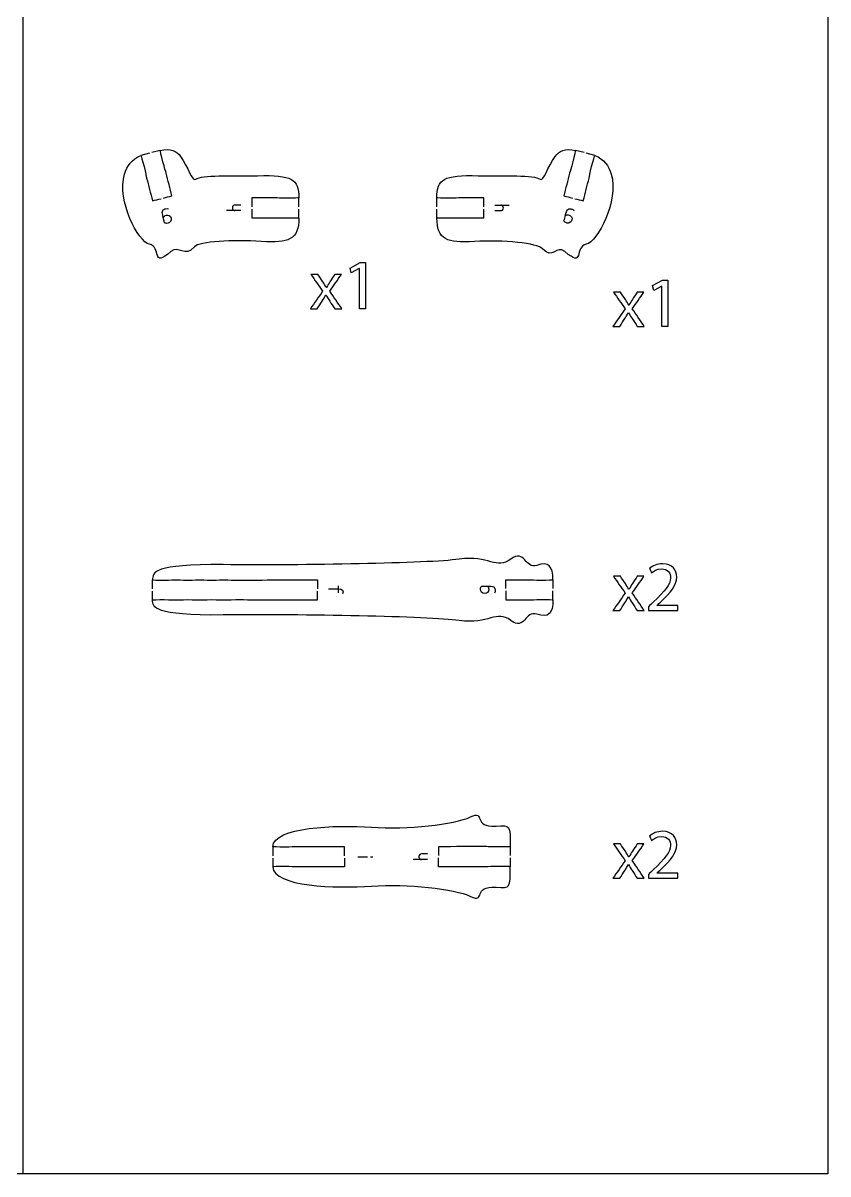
# Model space of a CAD drawing. Extents: x 0 to 710, y 0 to 350.
# Drawn here: x 590 to 710, y 0.4 to 171.9 of the extents above; entities that cross this region are included whole.
import ezdxf

# ---------------------------------------------------------------- set-up
doc = ezdxf.new("R2010")
doc.units = 0
doc.header["$MEASUREMENT"] = 0
doc.layers.add('DEFAULT', color=18, linetype='CONTINUOUS')

msp = doc.modelspace()

# ---------------------------------------------------------------- linework, layer by layer
at = {"layer": 'DEFAULT', "color": 18}
for points in [[(710, 0.35), (0, 0.35), (0, 350.35), (710, 350.35)], [(710, 0.35), (590, 0.35), (590, 350.35), (710, 350.35)]]:
    msp.add_lwpolyline(points, close=True, dxfattribs=at)
at = {"layer": 'DEFAULT', "color": 1}
for points in [[(610.47, 152.9), (609.19, 152.57)], [(673.63, 152.57), (672.35, 152.9)], [(608.85, 152.49), (607.57, 152.16)], [(675.25, 152.16), (673.97, 152.49)], [(631.12, 144.49), (631.12, 145.82)], [(651.7, 144.49), (651.7, 145.82)], [(631.12, 142.82), (631.12, 144.14)], [(651.7, 142.82), (651.7, 144.14)], [(609.31, 87.58), (609.31, 88.91)], [(669, 88.92), (669, 88.91), (669, 87.59)], [(609.31, 85.9), (609.31, 87.23)], [(669, 85.91), (669, 87.24)], [(627.23, 49.12), (627.23, 47.79)], [(662.61, 49.14), (662.61, 47.82)], [(627.22, 47.44), (627.22, 46.12)], [(662.61, 47.46), (662.61, 46.14)]]:
    msp.add_lwpolyline(points, dxfattribs=at)
at = {"layer": 'DEFAULT', "color": 18}
for points in [[(660.34, 144.74), (662.47, 144.74)], [(622.48, 143.92), (620.35, 143.92)], [(636.97, 87.98), (636.97, 86.96)], [(639.9, 47.62), (641.36, 47.62)], [(641.82, 47.62), (642.14, 47.62)], [(650.28, 47.22), (648.15, 47.22)]]:
    msp.add_lwpolyline(points, dxfattribs=at)
at = {"layer": 'DEFAULT', "color": 5}
for points in [[(640.15, 135.3), (640.13, 135.3), (638.93, 134.65), (638.75, 135.36), (640.26, 136.17), (641.05, 136.17), (641.05, 129.29), (640.15, 129.29)], [(685.25, 132.68), (685.23, 132.68), (684.03, 132.03), (683.85, 132.74), (685.35, 133.54), (686.15, 133.54), (686.15, 126.66), (685.25, 126.66)]]:
    msp.add_lwpolyline(points, close=True, dxfattribs=at)
at = {"layer": 'DEFAULT', "color": 1}
for points, knots in [([(610.92, 145.79), (611.35, 145.9), (611.77, 146.01), (612.2, 146.12), (611.91, 147.25), (611.63, 148.38), (611.34, 149.51), (611.27, 149.77), (611.1, 150.26), (610.86, 151.19), (610.62, 152.13), (610.45, 152.89), (610.47, 152.9), (611.98, 153.28), (612.91, 152.78), (613.49, 151.98), (614.63, 150.43), (615.19, 148.21), (615.75, 148.62), (616.63, 149.25), (621.04, 149.08), (624.96, 149.13), (627.54, 149.17), (629.1, 149.08), (630.01, 148.57), (630.84, 148.1), (631.12, 147.26), (631.12, 145.82), (631.11, 145.8), (630.33, 145.77), (629.37, 145.77), (628.4, 145.77), (627.89, 145.82), (627.62, 145.82), (626.46, 145.83), (625.29, 145.83), (624.12, 145.83), (624.12, 145.38), (624.12, 144.94), (624.12, 144.49)], [0, 0, 0, 0, 3.735077, 3.735077, 3.735077, 13.65, 13.65, 13.65, 14.65, 14.65, 14.65, 15.65, 15.65, 15.65, 16.65, 16.65, 16.65, 17.65, 17.65, 17.65, 18.65, 18.65, 18.65, 19.65, 19.65, 19.65, 20.65, 20.65, 20.65, 21.65, 21.65, 21.65, 22.65, 22.65, 22.65, 32.580005, 32.580005, 32.580005, 36.360005, 36.360005, 36.360005, 36.360005]), ([(658.7, 144.49), (658.7, 144.94), (658.7, 145.38), (658.7, 145.83), (657.53, 145.83), (656.37, 145.83), (655.2, 145.82), (654.93, 145.82), (654.42, 145.77), (653.45, 145.77), (652.49, 145.77), (651.71, 145.8), (651.7, 145.82), (651.7, 147.26), (651.98, 148.1), (652.81, 148.57), (653.72, 149.08), (655.28, 149.17), (657.86, 149.13), (661.78, 149.08), (666.19, 149.25), (667.07, 148.62), (667.63, 148.21), (668.19, 150.43), (669.33, 151.98), (669.91, 152.78), (670.84, 153.28), (672.35, 152.9), (672.37, 152.89), (672.2, 152.13), (671.96, 151.19), (671.72, 150.26), (671.55, 149.77), (671.48, 149.51), (671.19, 148.38), (670.91, 147.25), (670.62, 146.12), (671.05, 146.01), (671.47, 145.9), (671.9, 145.79)], [0, 0, 0, 0, 3.78, 3.78, 3.78, 13.700005, 13.700005, 13.700005, 14.700005, 14.700005, 14.700005, 15.700005, 15.700005, 15.700005, 16.700005, 16.700005, 16.700005, 17.700005, 17.700005, 17.700005, 18.700005, 18.700005, 18.700005, 19.700005, 19.700005, 19.700005, 20.700005, 20.700005, 20.700005, 21.700005, 21.700005, 21.700005, 22.700005, 22.700005, 22.700005, 32.614928, 32.614928, 32.614928, 36.350005, 36.350005, 36.350005, 36.350005]), ([(624.12, 144.14), (624.12, 143.71), (624.12, 143.27), (624.12, 142.83), (625.29, 142.83), (626.45, 142.83), (627.62, 142.83), (627.89, 142.83), (628.4, 142.87), (629.37, 142.87), (630.33, 142.87), (631.12, 142.85), (631.12, 142.82), (631.12, 141.24), (630.79, 140.27), (629.83, 139.75), (628.98, 139.28), (627.62, 139.18), (625.52, 139.32), (621.29, 139.6), (616.27, 139.34), (615.58, 138.54), (614.05, 136.79), (613.27, 138.86), (612.05, 137.82), (609.03, 135.25), (610.74, 138.53), (608.85, 138.9), (607.2, 139.23), (603.97, 145.37), (605.13, 149.36), (605.49, 150.57), (606.24, 151.57), (607.57, 152.16), (607.6, 152.14), (607.81, 151.4), (608.05, 150.48), (608.29, 149.54), (608.36, 149.03), (608.43, 148.77), (608.72, 147.64), (609.01, 146.51), (609.3, 145.38), (609.73, 145.49), (610.15, 145.59), (610.58, 145.7)], [0, 0, 0, 0, 3.73, 3.73, 3.73, 13.650005, 13.650005, 13.650005, 14.650005, 14.650005, 14.650005, 15.650005, 15.650005, 15.650005, 16.650005, 16.650005, 16.650005, 17.650005, 17.650005, 17.650005, 18.650005, 18.650005, 18.650005, 19.650005, 19.650005, 19.650005, 20.650005, 20.650005, 20.650005, 21.650005, 21.650005, 21.650005, 22.650005, 22.650005, 22.650005, 23.650005, 23.650005, 23.650005, 24.650005, 24.650005, 24.650005, 34.577084, 34.577084, 34.577084, 38.343701, 38.343701, 38.343701, 38.343701]), ([(672.24, 145.7), (672.67, 145.59), (673.1, 145.49), (673.52, 145.38), (673.81, 146.51), (674.1, 147.64), (674.39, 148.77), (674.46, 149.03), (674.53, 149.54), (674.77, 150.48), (675.01, 151.4), (675.22, 152.14), (675.25, 152.16), (676.58, 151.57), (677.33, 150.57), (677.69, 149.36), (678.85, 145.37), (675.62, 139.23), (673.97, 138.9), (672.08, 138.53), (673.79, 135.25), (670.77, 137.82), (669.55, 138.86), (668.97, 136.51), (667.44, 138.25), (666.74, 139.05), (661.53, 139.6), (657.3, 139.32), (655.2, 139.18), (653.84, 139.28), (652.99, 139.75), (652.03, 140.27), (651.71, 141.24), (651.7, 142.82), (651.7, 142.85), (652.49, 142.87), (653.45, 142.87), (654.42, 142.87), (654.93, 142.83), (655.2, 142.83), (656.37, 142.83), (657.53, 142.83), (658.7, 142.83), (658.7, 143.27), (658.7, 143.71), (658.7, 144.14)], [0, 0, 0, 0, 3.766617, 3.766617, 3.766617, 13.693696, 13.693696, 13.693696, 14.693696, 14.693696, 14.693696, 15.693696, 15.693696, 15.693696, 16.693696, 16.693696, 16.693696, 17.693696, 17.693696, 17.693696, 18.693696, 18.693696, 18.693696, 19.693696, 19.693696, 19.693696, 20.693696, 20.693696, 20.693696, 21.693696, 21.693696, 21.693696, 22.693696, 22.693696, 22.693696, 23.693696, 23.693696, 23.693696, 24.693696, 24.693696, 24.693696, 34.613701, 34.613701, 34.613701, 38.343701, 38.343701, 38.343701, 38.343701]), ([(662, 87.59), (662, 88.03), (662, 88.47), (662, 88.91), (663.17, 88.91), (664.34, 88.91), (665.5, 88.91), (665.77, 88.91), (666.28, 88.86), (667.25, 88.86), (668.22, 88.86), (669, 88.88), (669, 88.92), (669, 90.91), (668.34, 91.68), (666.59, 91.05), (664.85, 90.43), (664.82, 93.59), (662.7, 91.97), (660.59, 90.35), (659.48, 92.6), (655, 91.97), (650.52, 91.35), (631.53, 91.03), (619.84, 91.16), (609.39, 91.27), (609.31, 89.98), (609.31, 88.9), (609.31, 88.88), (610.09, 88.85), (611.06, 88.85), (612.03, 88.85), (612.54, 88.9), (612.81, 88.9), (613.08, 88.9), (613.59, 88.85), (614.56, 88.85), (615.53, 88.85), (616.04, 88.9), (616.31, 88.9), (616.59, 88.9), (617.11, 88.85), (618.11, 88.85), (619.1, 88.85), (619.63, 88.9), (619.91, 88.9), (620.19, 88.9), (620.71, 88.85), (621.71, 88.85), (622.7, 88.85), (630.32, 88.9), (630.6, 88.9), (631.7, 88.9), (632.8, 88.9), (633.91, 88.9), (633.91, 88.46), (633.91, 88.02), (633.91, 87.58)], [0, 0, 0, 0, 3.75, 3.75, 3.75, 13.66, 13.66, 13.66, 14.66, 14.66, 14.66, 15.67, 15.67, 15.67, 16.67, 16.67, 16.67, 17.67, 17.67, 17.67, 18.67, 18.67, 18.67, 19.67, 19.67, 19.67, 20.68, 20.68, 20.68, 21.68, 21.68, 21.68, 22.68, 22.68, 22.68, 23.68, 23.68, 23.68, 24.68, 24.68, 24.68, 25.68, 25.68, 25.68, 26.68, 26.68, 26.68, 27.68, 27.68, 27.68, 28.68, 28.68, 28.68, 38.060005, 38.060005, 38.060005, 41.810005, 41.810005, 41.810005, 41.810005]), ([(662, 87.24), (662, 86.8), (662, 86.36), (662, 85.91), (663.17, 85.91), (664.34, 85.91), (665.5, 85.91), (665.77, 85.91), (666.28, 85.96), (667.25, 85.96), (668.22, 85.96), (669, 85.94), (669, 85.91), (669, 83.92), (668.34, 83.15), (666.59, 83.78), (664.85, 84.4), (664.82, 81.24), (662.7, 82.86), (660.59, 84.47), (659.48, 82.22), (655, 82.84), (650.52, 83.46), (631.53, 83.78), (619.84, 83.66), (609.41, 83.55), (609.31, 84.83), (609.31, 85.9), (609.31, 85.93), (610.09, 85.95), (611.06, 85.95), (612.03, 85.95), (612.54, 85.9), (612.81, 85.9), (613.08, 85.9), (613.59, 85.95), (614.56, 85.95), (615.53, 85.95), (616.04, 85.9), (616.31, 85.9), (616.59, 85.9), (617.11, 85.95), (618.11, 85.95), (619.1, 85.95), (619.63, 85.9), (619.91, 85.9), (620.19, 85.9), (620.71, 85.95), (621.71, 85.95), (622.7, 85.95), (630.32, 85.9), (630.6, 85.9), (631.7, 85.9), (632.8, 85.9), (633.91, 85.9), (633.91, 86.35), (633.91, 86.79), (633.91, 87.23)], [0, 0, 0, 0, 3.76, 3.76, 3.76, 13.67, 13.67, 13.67, 14.67, 14.67, 14.67, 15.67, 15.67, 15.67, 16.67, 16.67, 16.67, 17.67, 17.67, 17.67, 18.67, 18.67, 18.67, 19.67, 19.67, 19.67, 20.67, 20.67, 20.67, 21.67, 21.67, 21.67, 22.67, 22.67, 22.67, 23.67, 23.67, 23.67, 24.67, 24.67, 24.67, 25.67, 25.67, 25.67, 26.67, 26.67, 26.67, 27.67, 27.67, 27.67, 28.67, 28.67, 28.67, 38.050005, 38.050005, 38.050005, 41.810005, 41.810005, 41.810005, 41.810005]), ([(637.92, 47.79), (637.92, 48.23), (637.92, 48.68), (637.92, 49.12), (635.52, 49.12), (633.12, 49.12), (630.73, 49.12), (630.45, 49.12), (629.94, 49.07), (628.98, 49.07), (628.01, 49.07), (627.23, 49.09), (627.23, 49.12), (627.33, 52.07), (636.64, 52.4), (641.94, 52.03), (647.27, 51.66), (654.33, 52.44), (656.7, 53.56), (659.07, 54.68), (656.92, 51.91), (660.51, 52.2), (662.7, 52.38), (662.64, 52.34), (662.61, 49.14), (662.61, 49.11), (661.83, 49.09), (660.86, 49.09), (659.89, 49.09), (659.38, 49.14), (659.11, 49.14), (656.71, 49.14), (654.32, 49.13), (651.92, 49.13), (651.92, 48.7), (651.92, 48.26), (651.92, 47.82)], [0, 0, 0, 0, 3.79, 3.79, 3.79, 24.190002, 24.190002, 24.190002, 25.190002, 25.190002, 25.190002, 26.190002, 26.190002, 26.190002, 27.190002, 27.190002, 27.190002, 28.190002, 28.190002, 28.190002, 29.190002, 29.190002, 29.190002, 30.190002, 30.190002, 30.190002, 31.190002, 31.190002, 31.190002, 32.190002, 32.190002, 32.190002, 52.570005, 52.570005, 52.570005, 56.290005, 56.290005, 56.290005, 56.290005]), ([(637.93, 47.44), (637.93, 47), (637.93, 46.56), (637.93, 46.12), (635.53, 46.12), (633.13, 46.12), (630.73, 46.12), (630.46, 46.12), (629.95, 46.17), (628.98, 46.17), (628.01, 46.17), (627.23, 46.15), (627.23, 46.12), (627.33, 43.16), (636.65, 42.88), (641.95, 43.25), (647.27, 43.63), (654.34, 42.85), (656.7, 41.73), (659.07, 40.61), (656.92, 43.37), (660.52, 43.08), (662.71, 42.9), (662.64, 42.94), (662.61, 46.14), (662.61, 46.17), (661.83, 46.19), (660.86, 46.19), (659.9, 46.19), (659.38, 46.14), (659.11, 46.14), (656.72, 46.14), (654.32, 46.14), (651.92, 46.13), (651.92, 46.58), (651.92, 47.03), (651.92, 47.47)], [0, 0, 0, 0, 3.72, 3.72, 3.72, 24.120002, 24.120002, 24.120002, 25.120002, 25.120002, 25.120002, 26.120002, 26.120002, 26.120002, 27.120002, 27.120002, 27.120002, 28.120002, 28.120002, 28.120002, 29.120002, 29.120002, 29.120002, 30.120002, 30.120002, 30.120002, 31.120002, 31.120002, 31.120002, 32.120002, 32.120002, 32.120002, 52.500005, 52.500005, 52.500005, 56.290005, 56.290005, 56.290005, 56.290005])]:
    msp.add_open_spline(points, degree=3, knots=knots, dxfattribs=at)
at = {"layer": 'DEFAULT', "color": 18}
for points, knots in [([(610.9, 142.92), (610.95, 143.05), (611.15, 143.19), (611.36, 143.24), (611.69, 143.33), (611.99, 143.14), (612.07, 142.82), (612.18, 142.42), (611.93, 142.12), (611.63, 142.04), (611.39, 141.98), (611.18, 142.04), (611.09, 142.12), (611.07, 142.23), (610.82, 143.24), (610.82, 143.24), (610.73, 143.56), (610.74, 143.77), (610.83, 143.93), (610.92, 144.08), (611.08, 144.17), (611.24, 144.21), (611.38, 144.25), (611.56, 144.25), (611.68, 144.2)], [0, 0, 0, 0, 1, 1, 1, 2, 2, 2, 3, 3, 3, 4, 4, 4, 5, 5, 5, 6, 6, 6, 7, 7, 7, 8, 8, 8, 8]), ([(622.48, 144.74), (622.2, 144.74), (621.92, 144.74), (621.64, 144.74), (621.41, 144.74), (621.21, 144.64), (621.21, 144.35), (621.21, 144.15), (621.33, 144), (621.48, 143.94), (621.51, 143.92), (621.55, 143.92), (621.6, 143.92)], [0, 0, 0, 0, 2.363, 2.363, 2.363, 3.363, 3.363, 3.363, 4.363, 4.363, 4.363, 5.363, 5.363, 5.363, 5.363]), ([(660.34, 143.92), (660.62, 143.92), (660.9, 143.92), (661.18, 143.92), (661.41, 143.92), (661.61, 144.02), (661.61, 144.31), (661.61, 144.51), (661.49, 144.66), (661.35, 144.72), (661.31, 144.73), (661.27, 144.74), (661.22, 144.74)], [0, 0, 0, 0, 2.363, 2.363, 2.363, 3.363, 3.363, 3.363, 4.363, 4.363, 4.363, 5.363, 5.363, 5.363, 5.363]), ([(670.85, 143.19), (670.95, 143.28), (671.2, 143.31), (671.4, 143.26), (671.74, 143.17), (671.91, 142.87), (671.83, 142.54), (671.73, 142.14), (671.38, 142), (671.07, 142.07), (670.83, 142.13), (670.67, 142.29), (670.64, 142.4), (670.67, 142.5), (670.93, 143.51), (670.93, 143.51), (671.01, 143.84), (671.12, 144.02), (671.27, 144.11), (671.42, 144.21), (671.61, 144.2), (671.76, 144.16), (671.91, 144.13), (672.06, 144.04), (672.14, 143.94)], [0, 0, 0, 0, 1, 1, 1, 2, 2, 2, 3, 3, 3, 4, 4, 4, 5, 5, 5, 6, 6, 6, 7, 7, 7, 8, 8, 8, 8]), ([(635.52, 87.57), (636, 87.57), (636.49, 87.57), (636.97, 87.57), (637.59, 87.57), (637.84, 87.25), (637.64, 86.83)], [0, 0, 0, 0, 4.113, 4.113, 4.113, 5.113, 5.113, 5.113, 5.113]), ([(659.23, 87.97), (659.34, 87.89), (659.43, 87.66), (659.43, 87.44), (659.43, 87.1), (659.18, 86.85), (658.84, 86.85), (658.43, 86.85), (658.2, 87.16), (658.2, 87.48), (658.2, 87.72), (658.31, 87.91), (658.41, 87.97), (658.51, 87.97), (659.56, 87.97), (659.56, 87.97), (659.89, 87.97), (660.1, 87.91), (660.22, 87.79), (660.35, 87.66), (660.4, 87.48), (660.4, 87.32), (660.4, 87.17), (660.35, 87), (660.28, 86.9)], [0, 0, 0, 0, 1, 1, 1, 2, 2, 2, 3, 3, 3, 4, 4, 4, 5, 5, 5, 6, 6, 6, 7, 7, 7, 8, 8, 8, 8]), ([(650.28, 48.04), (650, 48.04), (649.72, 48.04), (649.44, 48.04), (649.21, 48.04), (649.01, 47.94), (649.01, 47.65), (649.01, 47.46), (649.13, 47.3), (649.28, 47.24), (649.31, 47.23), (649.35, 47.22), (649.4, 47.22)], [0, 0, 0, 0, 2.363002, 2.363002, 2.363002, 3.363002, 3.363002, 3.363002, 4.363002, 4.363002, 4.363002, 5.363002, 5.363002, 5.363002, 5.363002])]:
    msp.add_open_spline(points, degree=3, knots=knots, dxfattribs=at)
at = {"layer": 'DEFAULT', "color": 5}
for points, knots in [([(633.96, 134.41), (634.2, 134.04), (634.45, 133.68), (634.69, 133.31), (634.88, 133.02), (635.04, 132.76), (635.21, 132.47), (635.22, 132.47), (635.23, 132.47), (635.24, 132.47), (635.41, 132.78), (635.58, 133.04), (635.75, 133.32), (635.99, 133.68), (636.23, 134.05), (636.47, 134.41), (636.8, 134.41), (637.14, 134.41), (637.47, 134.41), (636.89, 133.58), (636.31, 132.76), (635.73, 131.93), (636.33, 131.05), (636.93, 130.17), (637.53, 129.29), (637.17, 129.29), (636.82, 129.29), (636.47, 129.29), (636.22, 129.67), (635.97, 130.06), (635.72, 130.44), (635.51, 130.74), (635.35, 131.02), (635.17, 131.33), (635.16, 131.33), (635.15, 131.33), (635.14, 131.33), (634.98, 131.02), (634.8, 130.75), (634.6, 130.44), (634.36, 130.06), (634.11, 129.67), (633.86, 129.29), (633.52, 129.29), (633.18, 129.29), (632.84, 129.29), (633.44, 130.16), (634.05, 131.03), (634.66, 131.9), (634.08, 132.74), (633.5, 133.57), (632.92, 134.41), (633.27, 134.41), (633.61, 134.41), (633.96, 134.41)], [0, 0, 0, 0, 3.744236, 3.744236, 3.744236, 4.744236, 4.744236, 4.744236, 4.834236, 4.834236, 4.834236, 5.834236, 5.834236, 5.834236, 9.536897, 9.536897, 9.536897, 12.386897, 12.386897, 12.386897, 20.976594, 20.976594, 20.976594, 30.045762, 30.045762, 30.045762, 33.044762, 33.044762, 33.044762, 36.947845, 36.947845, 36.947845, 37.947845, 37.947845, 37.947845, 38.007845, 38.007845, 38.007845, 39.007845, 39.007845, 39.007845, 42.89409, 42.89409, 42.89409, 45.80409, 45.80409, 45.80409, 54.834512, 54.834512, 54.834512, 63.479421, 63.479421, 63.479421, 66.418421, 66.418421, 66.418421, 66.418421]), ([(679.06, 131.79), (679.3, 131.42), (679.54, 131.05), (679.79, 130.69), (679.98, 130.4), (680.14, 130.14), (680.31, 129.85), (680.32, 129.85), (680.33, 129.85), (680.34, 129.85), (680.51, 130.16), (680.68, 130.42), (680.85, 130.7), (681.09, 131.06), (681.33, 131.42), (681.57, 131.79), (681.9, 131.79), (682.24, 131.79), (682.57, 131.79), (681.99, 130.96), (681.41, 130.14), (680.82, 129.31), (681.42, 128.43), (682.02, 127.55), (682.62, 126.66), (682.27, 126.66), (681.92, 126.66), (681.57, 126.66), (681.32, 127.05), (681.06, 127.43), (680.81, 127.82), (680.61, 128.11), (680.44, 128.4), (680.26, 128.71), (680.26, 128.71), (680.25, 128.71), (680.24, 128.71), (680.07, 128.4), (679.89, 128.13), (679.7, 127.82), (679.46, 127.43), (679.21, 127.05), (678.96, 126.66), (678.62, 126.66), (678.28, 126.66), (677.94, 126.66), (678.54, 127.54), (679.15, 128.41), (679.76, 129.28), (679.18, 130.12), (678.6, 130.95), (678.02, 131.79), (678.37, 131.79), (678.71, 131.79), (679.06, 131.79)], [0, 0, 0, 0, 3.744236, 3.744236, 3.744236, 4.744236, 4.744236, 4.744236, 4.834236, 4.834236, 4.834236, 5.834236, 5.834236, 5.834236, 9.536897, 9.536897, 9.536897, 12.386897, 12.386897, 12.386897, 20.976594, 20.976594, 20.976594, 30.045762, 30.045762, 30.045762, 33.044762, 33.044762, 33.044762, 36.947299, 36.947299, 36.947299, 37.947299, 37.947299, 37.947299, 38.007299, 38.007299, 38.007299, 39.007299, 39.007299, 39.007299, 42.893544, 42.893544, 42.893544, 45.803544, 45.803544, 45.803544, 54.833966, 54.833966, 54.833966, 63.478875, 63.478875, 63.478875, 66.417875, 66.417875, 66.417875, 66.417875]), ([(683.23, 84.31), (683.23, 84.5), (683.23, 84.69), (683.23, 84.88), (683.47, 85.11), (683.71, 85.35), (683.96, 85.59), (685.71, 87.26), (686.51, 88.15), (686.52, 89.19), (686.52, 89.88), (686.18, 90.53), (685.15, 90.53), (684.53, 90.53), (684.01, 90.21), (683.69, 89.95), (683.59, 90.17), (683.5, 90.39), (683.4, 90.6), (683.87, 91.01), (684.55, 91.3), (685.34, 91.3), (686.83, 91.3), (687.45, 90.29), (687.45, 89.3), (687.45, 88.03), (686.53, 87.01), (685.08, 85.61), (684.9, 85.44), (684.71, 85.27), (684.53, 85.1), (684.53, 85.09), (684.53, 85.09), (684.53, 85.08), (685.56, 85.08), (686.59, 85.08), (687.62, 85.08), (687.62, 84.82), (687.62, 84.56), (687.62, 84.31), (686.16, 84.31), (684.69, 84.31), (683.23, 84.31)], [12.449, 12.449, 12.449, 12.449, 14.069, 14.069, 14.069, 16.954308, 16.954308, 16.954308, 17.954308, 17.954308, 17.954308, 18.954308, 18.954308, 18.954308, 19.954308, 19.954308, 19.954308, 21.996101, 21.996101, 21.996101, 22.996101, 22.996101, 22.996101, 23.996101, 23.996101, 23.996101, 24.996101, 24.996101, 24.996101, 27.119175, 27.119175, 27.119175, 27.180175, 27.180175, 27.180175, 35.940175, 35.940175, 35.940175, 38.129175, 38.129175, 38.129175, 50.578175, 50.578175, 50.578175, 50.578175]), ([(679.06, 89.43), (679.3, 89.06), (679.54, 88.7), (679.79, 88.33), (679.98, 88.04), (680.14, 87.78), (680.31, 87.49), (680.32, 87.49), (680.33, 87.49), (680.34, 87.49), (680.51, 87.8), (680.68, 88.06), (680.85, 88.34), (681.09, 88.7), (681.33, 89.07), (681.57, 89.43), (681.9, 89.43), (682.24, 89.43), (682.57, 89.43), (681.99, 88.6), (681.41, 87.78), (680.82, 86.95), (681.42, 86.07), (682.02, 85.19), (682.62, 84.31), (682.27, 84.31), (681.92, 84.31), (681.57, 84.31), (681.31, 84.69), (681.06, 85.08), (680.81, 85.46), (680.61, 85.76), (680.44, 86.04), (680.26, 86.35), (680.26, 86.35), (680.25, 86.35), (680.24, 86.35), (680.07, 86.04), (679.89, 85.77), (679.7, 85.46), (679.46, 85.08), (679.21, 84.69), (678.96, 84.31), (678.62, 84.31), (678.28, 84.31), (677.94, 84.31), (678.54, 85.18), (679.15, 86.05), (679.76, 86.92), (679.18, 87.76), (678.6, 88.59), (678.02, 89.43), (678.37, 89.43), (678.71, 89.43), (679.06, 89.43)], [0, 0, 0, 0, 3.744236, 3.744236, 3.744236, 4.744236, 4.744236, 4.744236, 4.834236, 4.834236, 4.834236, 5.834236, 5.834236, 5.834236, 9.536897, 9.536897, 9.536897, 12.386897, 12.386897, 12.386897, 20.976594, 20.976594, 20.976594, 30.045762, 30.045762, 30.045762, 33.044762, 33.044762, 33.044762, 36.947845, 36.947845, 36.947845, 37.947845, 37.947845, 37.947845, 38.007845, 38.007845, 38.007845, 39.007845, 39.007845, 39.007845, 42.89409, 42.89409, 42.89409, 45.80409, 45.80409, 45.80409, 54.834512, 54.834512, 54.834512, 63.479421, 63.479421, 63.479421, 66.418421, 66.418421, 66.418421, 66.418421]), ([(683.23, 44.42), (683.23, 44.61), (683.23, 44.8), (683.23, 45), (683.47, 45.23), (683.71, 45.47), (683.96, 45.7), (685.71, 47.38), (686.51, 48.27), (686.52, 49.3), (686.52, 50), (686.18, 50.65), (685.15, 50.65), (684.53, 50.65), (684.01, 50.33), (683.69, 50.06), (683.59, 50.28), (683.5, 50.5), (683.4, 50.72), (683.87, 51.12), (684.55, 51.42), (685.34, 51.42), (686.83, 51.42), (687.45, 50.4), (687.45, 49.42), (687.45, 48.15), (686.53, 47.12), (685.08, 45.73), (684.9, 45.56), (684.71, 45.39), (684.53, 45.22), (684.53, 45.21), (684.53, 45.2), (684.53, 45.2), (685.56, 45.2), (686.59, 45.2), (687.62, 45.2), (687.62, 44.94), (687.62, 44.68), (687.62, 44.42), (686.16, 44.42), (684.69, 44.42), (683.23, 44.42)], [12.449, 12.449, 12.449, 12.449, 14.068, 14.068, 14.068, 16.953308, 16.953308, 16.953308, 17.953308, 17.953308, 17.953308, 18.953308, 18.953308, 18.953308, 19.953308, 19.953308, 19.953308, 21.996013, 21.996013, 21.996013, 22.996013, 22.996013, 22.996013, 23.996013, 23.996013, 23.996013, 24.996013, 24.996013, 24.996013, 27.119086, 27.119086, 27.119086, 27.180086, 27.180086, 27.180086, 35.940086, 35.940086, 35.940086, 38.129086, 38.129086, 38.129086, 50.578086, 50.578086, 50.578086, 50.578086]), ([(679.06, 49.55), (679.3, 49.18), (679.54, 48.81), (679.79, 48.45), (679.98, 48.16), (680.14, 47.9), (680.31, 47.61), (680.32, 47.61), (680.33, 47.61), (680.34, 47.61), (680.51, 47.92), (680.68, 48.18), (680.85, 48.46), (681.09, 48.82), (681.33, 49.18), (681.57, 49.55), (681.9, 49.55), (682.24, 49.55), (682.57, 49.55), (681.99, 48.72), (681.41, 47.9), (680.82, 47.07), (681.42, 46.19), (682.02, 45.31), (682.62, 44.42), (682.27, 44.42), (681.92, 44.42), (681.57, 44.42), (681.31, 44.81), (681.06, 45.19), (680.81, 45.58), (680.61, 45.87), (680.44, 46.16), (680.26, 46.47), (680.26, 46.47), (680.25, 46.47), (680.24, 46.47), (680.07, 46.16), (679.89, 45.88), (679.7, 45.58), (679.46, 45.19), (679.21, 44.81), (678.96, 44.42), (678.62, 44.42), (678.28, 44.42), (677.94, 44.42), (678.54, 45.3), (679.15, 46.17), (679.76, 47.04), (679.18, 47.87), (678.6, 48.71), (678.02, 49.55), (678.37, 49.55), (678.71, 49.55), (679.06, 49.55)], [0, 0, 0, 0, 3.745069, 3.745069, 3.745069, 4.745069, 4.745069, 4.745069, 4.835069, 4.835069, 4.835069, 5.835069, 5.835069, 5.835069, 9.53773, 9.53773, 9.53773, 12.38773, 12.38773, 12.38773, 20.977427, 20.977427, 20.977427, 30.046595, 30.046595, 30.046595, 33.045595, 33.045595, 33.045595, 36.948679, 36.948679, 36.948679, 37.948679, 37.948679, 37.948679, 38.008679, 38.008679, 38.008679, 39.008679, 39.008679, 39.008679, 42.894924, 42.894924, 42.894924, 45.804924, 45.804924, 45.804924, 54.835345, 54.835345, 54.835345, 63.480254, 63.480254, 63.480254, 66.419254, 66.419254, 66.419254, 66.419254])]:
    msp.add_open_spline(points, degree=3, knots=knots, dxfattribs=at)

doc.saveas('drawing.dxf')
